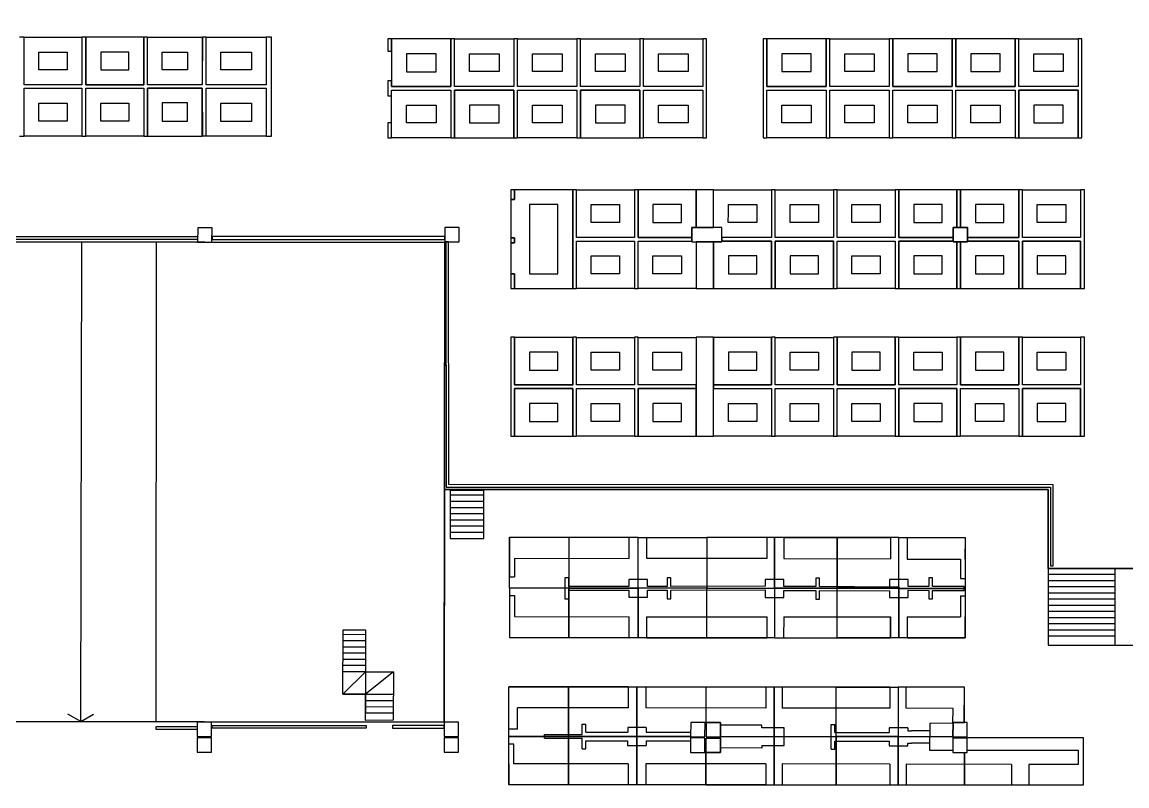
# Model space of a CAD drawing. Header units: millimetres. Extents: x 4722 to 16657, y -6012 to 3767.
# Drawn here: x 9943 to 14414, y -2349 to 741 of the extents above; entities that cross this region are included whole.
import ezdxf

# ---------------------------------------------------------------- set-up
doc = ezdxf.new("R2010")
doc.units = ezdxf.units.MM
for name, color, linetype in [('0_VOID', 7, 'Continuous'), ('Chair', 4, 'Continuous'), ('Entrance', 2, 'Continuous'), ('Floor', 3, 'Continuous'), ('Furniture', 2, 'Continuous'), ('Offices', 1, 'Continuous'), ('Railings', 2, 'Continuous'), ('Stairs', 2, 'Continuous'), ('Walls', 6, 'Continuous')]:
    doc.layers.add(name, color=color, linetype=linetype)

msp = doc.modelspace()

# ---------------------------------------------------------------- linework, layer by layer
at = {"layer": '0_VOID'}
msp.add_lwpolyline([(11654.1, -151), (9711.5, -147.9), (9709.1, -2088.4), (11651.1, -2091.4)], close=True, dxfattribs=at)
at = {"layer": 'Chair', "linetype": 'ByBlock'}
for p, q in [((11915.7, -1343.2), (12400.5, -1343.5)), ((11915.7, -1343.2), (11915.7, -1428.2)), ((12400.4, -1428.5), (12400.5, -1343.5)), ((12470.5, -1343), (12470.4, -1428)), ((12470.5, -1343), (12958.5, -1343.9)), ((12958.4, -1427.2), (12958.5, -1343.9)), ((13025.5, -1344), (13025.4, -1429)), ((13025.5, -1344), (13457.5, -1344.3)), ((13457.5, -1344.3), (13457.4, -1430.9)), ((13525.5, -1344.3), (13525.4, -1431)), ((13525.5, -1344.3), (13760.5, -1344.5)), ((13760.4, -1431.2), (13760.5, -1346.2)), ((11915.7, -1428.2), (11915.6, -1503.2)), ((11935.7, -1428.2), (11935.6, -1503.2)), ((11935.7, -1428.2), (12400.4, -1428.5)), ((12470.4, -1428), (12958.4, -1427.2)), ((13025.4, -1429), (13457.4, -1430.9)), ((13525.4, -1431), (13740.4, -1431.1)), ((13740.4, -1431.1), (13740.3, -1510.4)), ((13760.4, -1431.2), (13760.3, -1510.4)), ((11915.6, -1503.2), (11935.6, -1503.2)), ((13740.3, -1510.4), (13760.3, -1510.4)), ((11915.6, -1579.1), (11915.5, -1664.1)), ((11915.6, -1579.1), (11935.6, -1579.1)), ((11935.6, -1579.1), (11935.5, -1664.1)), ((13740.3, -1580.4), (13740.2, -1665.4)), ((13740.3, -1580.4), (13760.3, -1580.4)), ((13760.3, -1580.4), (13760.2, -1665.4)), ((11915.5, -1664.1), (11915.4, -1749.1)), ((11935.5, -1664.1), (12400.3, -1664.4)), ((12400.2, -1749.4), (12400.3, -1664.4)), ((12470.3, -1664.5), (12470.2, -1749.5)), ((12470.3, -1664.5), (12958.3, -1664.8)), ((12958.2, -1749.8), (12958.3, -1664.8)), ((13025.3, -1664.9), (13025.2, -1749.9)), ((13025.3, -1664.9), (13457.3, -1665.2)), ((13457.3, -1665.2), (13457.2, -1750.2)), ((13457.2, -1750.2), (13457.3, -1665.2)), ((13525.3, -1665.2), (13525.2, -1750.2)), ((13525.3, -1665.2), (13740.2, -1665.4)), ((13760.2, -1750.4), (13760.2, -1665.4)), ((11915.4, -1749.1), (12400.2, -1749.4)), ((12470.2, -1749.5), (12958.2, -1749.8)), ((13025.2, -1749.9), (13457.2, -1750.2)), ((13525.2, -1750.2), (13760.2, -1750.4)), ((11913.2, -2119.5), (11913.4, -1948.3)), ((12396.4, -1948.6), (11913.4, -1948.3)), ((12396.4, -1948.6), (12396.3, -2033.6)), ((12467.4, -1948.7), (12467.3, -2033.7)), ((12953.4, -1949), (12467.4, -1948.7)), ((12953.4, -1949), (12953.3, -2034)), ((13019.4, -1949.1), (13019.3, -2034.1)), ((13455.4, -1949.4), (13019.4, -1949.1)), ((13455.4, -1949.4), (13455.3, -2034.4)), ((13521.3, -2034.4), (13521.4, -1949.4)), ((13756.4, -1949.6), (13521.4, -1949.4)), ((13756.1, -2092.9), (13756.4, -1949.6)), ((11948.2, -2119.5), (11948.3, -2033.3)), ((12396.3, -2033.6), (11948.3, -2033.3)), ((12953.3, -2034), (12467.3, -2033.7)), ((13455.3, -2034.4), (13019.3, -2034.1)), ((13710.6, -2035.9), (13521.3, -2034.4)), ((13710.5, -2095.8), (13710.6, -2035.9)), ((12210, -2141.1), (12210, -2098.6)), ((12210, -2098.6), (12225, -2098.6)), ((12225, -2131.1), (12225, -2098.6)), ((13217.3, -2200), (13217.5, -2100)), ((13217.5, -2100), (13232.5, -2100.1)), ((13232.4, -2132.6), (13232.5, -2100.1)), ((13617.3, -2205.7), (13617.6, -2095.7)), ((13710.5, -2095.8), (13617.6, -2095.7)), ((11948.2, -2119.5), (11913.2, -2119.5)), ((12057.4, -2155.9), (12057.4, -2140.9)), ((12057.4, -2140.9), (12210, -2141.1)), ((12210, -2141.1), (12210, -2141.1)), ((12225, -2131.1), (12394, -2131.4)), ((12394, -2112.9), (12394, -2131.4)), ((12469, -2113), (12394, -2112.9)), ((12469, -2131.5), (12648.9, -2131.7)), ((12937.5, -2103.7), (12769.9, -2103.4)), ((12937.5, -2113.7), (12937.5, -2103.7)), ((13027.5, -2113.8), (12937.5, -2113.7)), ((13027.4, -2185.8), (13027.5, -2113.8)), ((13217.4, -2142.5), (13217.4, -2142.5)), ((13232.4, -2132.6), (13452.5, -2132.9)), ((13527.5, -2125.6), (13527.5, -2125.5)), ((13527.5, -2125.6), (13542.5, -2125.6)), ((13617.5, -2125.7), (13542.5, -2125.5)), ((11913, -2259.5), (11913.1, -2179.5)), ((11933.1, -2179.5), (11913.1, -2179.5)), ((11933, -2259.5), (11933.1, -2179.5)), ((12057.4, -2155.9), (12209.9, -2156.1)), ((12209.9, -2198.6), (12209.9, -2156.1)), ((12209.9, -2156.1), (12210, -2156.1)), ((12224.9, -2198.6), (12224.9, -2166.1)), ((12224.9, -2166.1), (12393.9, -2166.4)), ((12393.9, -2166.4), (12393.9, -2184.9)), ((12393.9, -2184.9), (12468.9, -2185)), ((12468.9, -2166.5), (12648.8, -2166.7)), ((12937.4, -2185.7), (12937.3, -2195.7)), ((12937.4, -2185.7), (13027.4, -2185.8)), ((13217.4, -2157.5), (13217.4, -2157.5)), ((13232.3, -2200.1), (13232.4, -2167.6)), ((13232.4, -2167.6), (13452.4, -2167.9)), ((13527.4, -2175.5), (13542.4, -2175.5)), ((13617.4, -2175.7), (13542.4, -2175.5)), ((13768.4, -2152.1), (14237.4, -2152.8)), ((14237.4, -2152.8), (14237.1, -2346.3)), ((12209.9, -2198.6), (12224.9, -2198.6)), ((12937.3, -2195.7), (12769.7, -2195.4)), ((13217.3, -2200), (13232.3, -2200.1)), ((13710.4, -2205.8), (13617.3, -2205.7)), ((13768.4, -2204.1), (14217.3, -2204.8)), ((14217.3, -2204.8), (14217.3, -2262.8)), ((11913, -2259.5), (11912.9, -2344.5)), ((12396.2, -2259.8), (11933, -2259.5)), ((12396.2, -2259.8), (12396.1, -2344.8)), ((12467.2, -2259.9), (12467.1, -2344.9)), ((12953.2, -2260.2), (12467.2, -2259.9)), ((12953.2, -2260.2), (12953.1, -2345.2)), ((13019.2, -2260.3), (13019.1, -2345.3)), ((13455.2, -2260.6), (13019.2, -2260.3)), ((13455.2, -2260.6), (13455.1, -2345.6)), ((13521.2, -2260.6), (13521.1, -2345.6)), ((13947.3, -2262.4), (13521.2, -2260.6)), ((13947.3, -2262.4), (13947.1, -2345.9)), ((14017.3, -2262.5), (14017.1, -2346)), ((14217.3, -2262.8), (14017.3, -2262.5)), ((12396.1, -2344.8), (11912.9, -2344.5)), ((12953.1, -2345.2), (12467.1, -2344.9)), ((13455.1, -2345.6), (13019.1, -2345.3)), ((13947.1, -2345.9), (13521.1, -2345.6)), ((14237.1, -2346.3), (14017.1, -2346))]:
    msp.add_line(p, q, dxfattribs=at)
for points in [[(12473.7, -1541.9), (12473.7, -1513.4), (12398.7, -1513.4), (12398.7, -1541.9), (12155.3, -1541.7), (12155.3, -1506.7), (12140.3, -1506.7), (12140.3, -1556.7), (12140.3, -1591.7), (12155.3, -1591.7), (12155.3, -1556.7), (12398.7, -1556.9), (12398.6, -1585.4), (12473.6, -1585.4), (12473.7, -1556.9)], [(12473.7, -1556.9), (12553.7, -1557), (12553.7, -1592), (12568.7, -1592), (12568.7, -1557), (12950.3, -1555.6), (12950.3, -1586.3), (13025.3, -1586.3), (13025.3, -1557.8), (13155.3, -1557.9), (13155.3, -1592.9), (13170.3, -1592.9), (13170.3, -1557.9), (13454, -1559.8), (13454, -1586.1), (13529, -1586.2), (13529, -1557.7), (13612.6, -1557.8), (13612.6, -1592.8), (13627.6, -1592.8), (13627.6, -1557.8), (13755.3, -1557.9), (13755.3, -1542.9), (13627.6, -1542.8), (13627.7, -1507.8), (13612.7, -1507.8), (13612.6, -1542.8), (13529.1, -1542.7), (13529.1, -1514.2), (13454.1, -1514.1), (13454.1, -1544.8), (13170.3, -1542.9), (13170.3, -1507.9), (13155.3, -1507.9), (13155.3, -1542.9), (13025.3, -1542.8), (13025.3, -1514.3), (12950.3, -1514.3), (12950.3, -1540.6), (12568.7, -1542), (12568.7, -1507), (12553.7, -1507), (12553.7, -1542), (12473.7, -1541.9)], [(12469, -2113), (12469, -2131.5)], [(13527.5, -2114.5), (13452.5, -2114.4), (13452.5, -2132.9)], [(13527.5, -2114.5), (13527.5, -2125.5)], [(12468.9, -2166.5), (12468.9, -2185.8)], [(13452.4, -2167.9), (13452.4, -2186.4), (13527.4, -2186.5), (13527.4, -2175.5)]]:
    msp.add_lwpolyline(points, dxfattribs=at)
at = {"layer": 'Entrance'}
msp.add_lwpolyline([(10487.8, -149.1), (9877.8, -148.2), (9875.3, -2088.6), (10485.4, -2089.4)], close=True, dxfattribs=at)
msp.add_lwpolyline([(10183.1, -148.7), (10180.3, -2089)], dxfattribs=at)
at = {"layer": 'Floor'}
for points in [[(15578.1, 3758.6), (5808.2, 3758.2), (5800.3, -1151.4), (9710.3, -1149.9), (9711.5, -147.9), (11654.1, -151), (11652.5, -1149.7), (14095.6, -1149.4), (14095.6, -1468.8), (14704.3, -1468.8), (14705.2, -1097.9), (15569.3, -1098.1)], [(15569.3, -1098.1), (14705.2, -1097.9), (14704.3, -1468.8), (14095.6, -1468.8), (14095.6, -1149.4), (11652.5, -1149.7), (11651.1, -2091.4), (9709.1, -2088.4), (9710.3, -1149.9), (5800.3, -1151.4), (5792.9, -5991.8), (9704.4, -5999.8), (15560.5, -6011.8)]]:
    msp.add_lwpolyline(points, close=True, dxfattribs=at)
at = {"layer": 'Furniture', "elevation": 0}
for points in [[(9951.5, 679.8), (10185.5, 679.8), (10185.5, 487.5), (9951.5, 487.5)], [(10435.5, 679.6), (10201.5, 679.6), (10201.5, 487.5), (10435.5, 487.5)], [(10450.5, 679.6), (10672.7, 679.6), (10672.7, 487.4), (10450.5, 487.4)], [(10687.8, 679.5), (10931.5, 679.5), (10931.5, 487.4), (10687.8, 487.4)], [(11438.7, 480.5), (11678.6, 480.5), (11678.6, 673), (11438.7, 673)], [(11693.6, 673), (11933.5, 673), (11933.5, 480.6), (11693.6, 480.6)], [(12188.4, 480.6), (11948.5, 480.6), (11948.5, 673.1), (12188.4, 673.1)], [(12203.4, 673.1), (12443.4, 673.1), (12443.4, 480.6), (12203.4, 480.6)], [(12458.3, 673.1), (12698.3, 673.1), (12698.3, 480.6), (12458.3, 480.6)], [(12957.2, 480.6), (13197.2, 480.6), (13197.2, 673.1), (12957.2, 673.1)], [(13212.2, 673.1), (13452.1, 673.1), (13452.1, 480.6), (13212.2, 480.6)], [(13707, 673.1), (13467.1, 673.1), (13467.1, 480.6), (13707, 480.6)], [(13962, 673.1), (13722.1, 673.1), (13722.1, 480.6), (13962, 480.6)], [(13977, 673.1), (14216.9, 673.1), (14216.9, 480.6), (13977, 480.6)], [(10011.5, 619.8), (10125.5, 619.8), (10125.5, 547.5), (10011.5, 547.5)], [(10375.5, 619.6), (10261.5, 619.6), (10261.5, 547.5), (10375.5, 547.5)], [(10510.5, 619.6), (10612.7, 619.6), (10612.7, 547.4), (10510.5, 547.4)], [(10747.8, 619.5), (10871.5, 619.5), (10871.5, 547.4), (10747.8, 547.4)], [(11498.7, 540.5), (11618.6, 540.5), (11618.6, 613), (11498.7, 613)], [(11753.6, 613), (11873.5, 613), (11873.5, 540.6), (11753.6, 540.6)], [(12128.4, 540.6), (12008.5, 540.6), (12008.5, 613.1), (12128.4, 613.1)], [(12263.4, 613.1), (12383.4, 613.1), (12383.4, 540.6), (12263.4, 540.6)], [(12518.3, 613.1), (12638.3, 613.1), (12638.3, 540.6), (12518.3, 540.6)], [(13017.2, 540.6), (13137.2, 540.6), (13137.2, 613.1), (13017.2, 613.1)], [(13272.2, 613.1), (13392.1, 613.1), (13392.1, 540.6), (13272.2, 540.6)], [(13647, 613.1), (13527.1, 613.1), (13527.1, 540.6), (13647, 540.6)], [(13902, 613.1), (13782.1, 613.1), (13782.1, 540.6), (13902, 540.6)], [(14037, 613.1), (14156.9, 613.1), (14156.9, 540.6), (14037, 540.6)], [(9951.5, 473.7), (10185.5, 473.7), (10185.5, 279.7), (9951.5, 279.7)], [(10201.5, 473.7), (10435.5, 473.7), (10435.5, 279.6), (10201.5, 279.6)], [(10450.5, 279.6), (10672.7, 279.6), (10672.7, 473.8), (10450.5, 473.8)], [(10687.7, 473.7), (10931.5, 473.7), (10931.5, 279.3), (10687.7, 279.3)], [(11438.7, 465.5), (11678.6, 465.5), (11678.6, 273), (11438.7, 273)], [(11693.6, 273), (11933.5, 273), (11933.5, 465.6), (11693.6, 465.6)], [(11948.5, 465.6), (12188.4, 465.6), (12188.4, 273.1), (11948.5, 273.1)], [(12203.4, 273.1), (12443.4, 273.1), (12443.4, 465.6), (12203.4, 465.6)], [(12458.4, 465.6), (12698.3, 465.6), (12698.3, 273.1), (12458.4, 273.1)], [(13197.2, 273.1), (12957.2, 273.1), (12957.2, 465.6), (13197.2, 465.6)], [(13212.2, 465.6), (13452.1, 465.6), (13452.1, 273.1), (13212.2, 273.1)], [(13467.1, 465.6), (13707.1, 465.6), (13707.1, 273.1), (13467.1, 273.1)], [(13962, 273.1), (13722.1, 273.1), (13722.1, 465.6), (13962, 465.6)], [(14216.9, 465.6), (13977, 465.6), (13977, 273.1), (14216.9, 273.1)], [(10011.5, 413.7), (10125.5, 413.7), (10125.5, 339.7), (10011.5, 339.7)], [(10261.5, 413.7), (10375.5, 413.7), (10375.5, 339.6), (10261.5, 339.6)], [(10510.5, 339.6), (10612.7, 339.6), (10612.7, 413.8), (10510.5, 413.8)], [(10747.7, 413.7), (10871.5, 413.7), (10871.5, 339.3), (10747.7, 339.3)], [(11498.7, 405.5), (11618.6, 405.5), (11618.6, 333), (11498.7, 333)], [(11753.6, 333), (11873.5, 333), (11873.5, 405.6), (11753.6, 405.6)], [(12008.5, 405.6), (12128.4, 405.6), (12128.4, 333.1), (12008.5, 333.1)], [(12263.4, 333.1), (12383.4, 333.1), (12383.4, 405.6), (12263.4, 405.6)], [(12518.4, 405.6), (12638.3, 405.6), (12638.3, 333.1), (12518.4, 333.1)], [(13137.2, 333.1), (13017.2, 333.1), (13017.2, 405.6), (13137.2, 405.6)], [(13272.2, 405.6), (13392.1, 405.6), (13392.1, 333.1), (13272.2, 333.1)], [(13527.1, 405.6), (13647.1, 405.6), (13647.1, 333.1), (13527.1, 333.1)], [(13902, 333.1), (13782.1, 333.1), (13782.1, 405.6), (13902, 405.6)], [(14156.9, 405.6), (14037, 405.6), (14037, 333.1), (14156.9, 333.1)], [(12421.4, -129.8), (12186.4, -129.8), (12186.4, 62.7), (12421.4, 62.7)], [(12436.4, -129.8), (12654.2, -129.7), (12654.3, -89.6), (12671.4, -89.6), (12671.4, 62.7), (12436.4, 62.7)], [(12741.4, 62.7), (12976.4, 62.7), (12976.4, -129.8), (12775.2, -129.8), (12775.3, -89.7), (12741.4, -89.6)], [(12991.4, 62.7), (13226.4, 62.7), (13226.4, -129.8), (12991.4, -129.8)], [(13476.4, -129.7), (13241.4, -129.7), (13241.4, 62.7), (13476.4, 62.7)], [(13991.4, 62.8), (14227, 62.8), (14227, -129.7), (13991.4, -129.7)], [(12361.4, -69.8), (12246.4, -69.8), (12246.4, 2.7), (12361.4, 2.7)], [(12496.4, -69.8), (12594.3, -69.7), (12611.4, -69.7), (12611.4, -29.6), (12611.4, 2.7), (12496.4, 2.7)], [(12801.4, 2.7), (12916.4, 2.7), (12916.4, -69.8), (12835.3, -69.8), (12801.3, -69.8), (12801.4, -29.8)], [(13051.4, 2.7), (13166.4, 2.7), (13166.4, -69.8), (13051.4, -69.8)], [(13416.4, -69.7), (13301.4, -69.7), (13301.4, 2.7), (13416.4, 2.7)], [(14051.4, 2.8), (14167, 2.8), (14167, -69.7), (14051.4, -69.7)], [(12186.4, -144.8), (12421.4, -144.8), (12421.4, -337.3), (12186.4, -337.3)], [(12436.4, -144.8), (12654.1, -145), (12654.1, -147.6), (12671.4, -147.6), (12671.4, -337.3), (12436.4, -337.3)], [(12741.4, -337.3), (12976.4, -337.3), (12976.4, -144.8), (12775.1, -144.5), (12775.1, -147.6), (12741.4, -147.6)], [(13226.4, -144.8), (12991.4, -144.8), (12991.4, -337.3), (13226.4, -337.3)], [(13241.4, -144.8), (13476.4, -144.8), (13476.4, -337.2), (13241.4, -337.2)], [(13976.4, -144.7), (13769.7, -144.7), (13769.7, -147.4), (13741.4, -147.4), (13741.4, -337.2), (13976.4, -337.2)], [(14227, -144.7), (13991.4, -144.7), (13991.4, -337.2), (14227, -337.2)], [(12246.4, -204.8), (12361.4, -204.8), (12361.4, -277.3), (12246.4, -277.3)], [(12496.4, -204.9), (12594, -205), (12611.4, -205), (12611.4, -207.6), (12611.4, -277.3), (12496.4, -277.3)], [(12801.4, -277.3), (12916.4, -277.3), (12916.4, -204.7), (12835, -204.6), (12801.4, -204.6), (12801.4, -207.6)], [(13166.4, -204.8), (13051.4, -204.8), (13051.4, -277.3), (13166.4, -277.3)], [(13301.4, -204.8), (13416.4, -204.8), (13416.4, -277.2), (13301.4, -277.2)], [(13916.4, -204.7), (13829.7, -204.7), (13801.4, -204.7), (13801.4, -207.4), (13801.4, -277.2), (13916.4, -277.2)], [(14167, -204.7), (14051.4, -204.7), (14051.4, -277.2), (14167, -277.2)], [(11936.4, -726.8), (12171.4, -726.8), (12171.4, -534.3), (11936.4, -534.3)], [(12186.4, -534.3), (12421.4, -534.3), (12421.4, -726.8), (12186.4, -726.8)], [(12436.4, -534.3), (12671.4, -534.3), (12671.4, -726.8), (12436.4, -726.8)], [(12741.4, -726.8), (12976.4, -726.8), (12976.4, -534.3), (12741.4, -534.3)], [(12991.4, -534.3), (13226.4, -534.3), (13226.4, -726.8), (12991.4, -726.8)], [(13241.4, -726.8), (13476.4, -726.8), (13476.4, -534.2), (13241.4, -534.2)], [(13491.4, -534.2), (13726.4, -534.2), (13726.4, -726.7), (13491.4, -726.7)], [(13741.4, -726.7), (13976.4, -726.7), (13976.4, -534.2), (13741.4, -534.2)], [(13991.4, -534.2), (14227, -534.2), (14227, -726.7), (13991.4, -726.7)], [(11996.4, -666.8), (12111.4, -666.8), (12111.4, -594.3), (11996.4, -594.3)], [(12246.4, -594.3), (12361.4, -594.3), (12361.4, -666.8), (12246.4, -666.8)], [(12496.4, -594.3), (12611.4, -594.3), (12611.4, -666.8), (12496.4, -666.8)], [(12801.4, -666.8), (12916.4, -666.8), (12916.4, -594.3), (12801.4, -594.3)], [(13051.4, -594.3), (13166.4, -594.3), (13166.4, -666.8), (13051.4, -666.8)], [(13301.4, -666.8), (13416.4, -666.8), (13416.4, -594.2), (13301.4, -594.2)], [(13551.4, -594.2), (13666.4, -594.2), (13666.4, -666.7), (13551.4, -666.7)], [(13801.4, -666.7), (13916.4, -666.7), (13916.4, -594.2), (13801.4, -594.2)], [(14051.4, -594.2), (14167, -594.2), (14167, -666.7), (14051.4, -666.7)], [(12171.4, -741.8), (11936.4, -741.8), (11936.4, -934.3), (12171.4, -934.3)], [(12421.4, -934.3), (12186.4, -934.3), (12186.4, -741.8), (12421.4, -741.8)], [(12671.4, -741.8), (12436.4, -741.8), (12436.4, -934.3), (12671.4, -934.3)], [(12741.4, -741.8), (12976.4, -741.8), (12976.4, -934.3), (12741.4, -934.3)], [(12991.4, -741.8), (13226.4, -741.8), (13226.4, -934.3), (12991.4, -934.3)], [(13241.4, -741.8), (13476.4, -741.8), (13476.4, -934.2), (13241.4, -934.2)], [(13726.4, -741.7), (13491.4, -741.7), (13491.4, -934.2), (13726.4, -934.2)], [(13976.4, -934.2), (13741.4, -934.2), (13741.4, -741.7), (13976.4, -741.7)], [(14227, -741.7), (13991.4, -741.7), (13991.4, -934.2), (14227, -934.2)], [(12111.4, -801.8), (11996.4, -801.8), (11996.4, -874.3), (12111.4, -874.3)], [(12361.4, -874.3), (12246.4, -874.3), (12246.4, -801.8), (12361.4, -801.8)], [(12611.4, -801.8), (12496.4, -801.8), (12496.4, -874.3), (12611.4, -874.3)], [(12801.4, -801.8), (12916.4, -801.8), (12916.4, -874.3), (12801.4, -874.3)], [(13051.4, -801.8), (13166.4, -801.8), (13166.4, -874.3), (13051.4, -874.3)], [(13301.4, -801.8), (13416.4, -801.8), (13416.4, -874.2), (13301.4, -874.2)], [(13666.4, -801.7), (13551.4, -801.7), (13551.4, -874.2), (13666.4, -874.2)], [(13916.4, -874.2), (13801.4, -874.2), (13801.4, -801.7), (13916.4, -801.7)], [(14167, -801.7), (14051.4, -801.7), (14051.4, -874.2), (14167, -874.2)]]:
    msp.add_lwpolyline(points, close=True, dxfattribs=at)
at = {"layer": 'Furniture'}
for points in [[(11936.4, 62.8), (11936.4, 22.8), (11921.4, 22.8), (11921.4, -132.2), (11936.4, -132.2), (11936.4, -152.2), (11921.4, -152.2), (11921.4, -277.2), (11936.4, -277.2), (11936.4, -337.2), (12171.4, -337.3), (12171.4, 62.8)], [(13711.7, -89.4), (13726.4, -89.4), (13726.4, 62.8), (13491.4, 62.8), (13491.4, -129.7), (13711.7, -129.7)], [(13741.4, 62.8), (13741.4, -89.4), (13769.7, -89.4), (13769.7, -129.7), (13976.4, -129.7), (13976.4, 62.8)], [(11996.4, 2.8), (11996.4, -37.2), (11996.4, -72.2), (11996.4, -212.2), (11996.4, -217.2), (11996.4, -277.3), (12111.4, -277.3), (12111.4, 2.8)], [(13666.4, -69.7), (13666.4, -29.4), (13666.4, 2.8), (13551.4, 2.8), (13551.4, -69.7), (13651.7, -69.7)], [(13801.4, 2.8), (13801.4, -29.4), (13801.4, -69.7), (13829.7, -69.7), (13916.4, -69.7), (13916.4, 2.8)], [(13711.7, -147.4), (13711.7, -144.7), (13491.4, -144.7), (13491.4, -337.2), (13726.4, -337.2), (13726.4, -147.4)], [(13666.4, -204.7), (13651.7, -204.7), (13551.4, -204.7), (13551.4, -277.2), (13666.4, -277.2), (13666.4, -207.4)]]:
    msp.add_lwpolyline(points, close=True, dxfattribs=at)
at = {"layer": 'Offices', "elevation": 0}
for points in [[(9951.5, 679.8), (10185.5, 679.8), (10185.5, 487.5), (9951.5, 487.5)], [(10435.5, 679.6), (10201.5, 679.6), (10201.5, 487.5), (10435.5, 487.5)], [(10450.5, 679.6), (10672.7, 679.6), (10672.7, 487.4), (10450.5, 487.4)], [(10687.8, 679.5), (10931.5, 679.5), (10931.5, 487.4), (10687.8, 487.4)], [(11438.7, 480.5), (11678.6, 480.5), (11678.6, 673), (11438.7, 673)], [(11693.6, 673), (11933.5, 673), (11933.5, 480.6), (11693.6, 480.6)], [(12188.4, 480.6), (11948.5, 480.6), (11948.5, 673.1), (12188.4, 673.1)], [(12203.4, 673.1), (12443.4, 673.1), (12443.4, 480.6), (12203.4, 480.6)], [(12458.3, 673.1), (12698.3, 673.1), (12698.3, 480.6), (12458.3, 480.6)], [(12957.2, 480.6), (13197.2, 480.6), (13197.2, 673.1), (12957.2, 673.1)], [(13212.2, 673.1), (13452.1, 673.1), (13452.1, 480.6), (13212.2, 480.6)], [(13707, 673.1), (13467.1, 673.1), (13467.1, 480.6), (13707, 480.6)], [(13962, 673.1), (13722.1, 673.1), (13722.1, 480.6), (13962, 480.6)], [(13977, 673.1), (14216.9, 673.1), (14216.9, 480.6), (13977, 480.6)], [(9951.5, 473.7), (10185.5, 473.7), (10185.5, 279.7), (9951.5, 279.7)], [(10201.5, 473.7), (10435.5, 473.7), (10435.5, 279.6), (10201.5, 279.6)], [(10450.5, 279.6), (10672.7, 279.6), (10672.7, 473.8), (10450.5, 473.8)], [(10687.7, 473.7), (10931.5, 473.7), (10931.5, 279.3), (10687.7, 279.3)], [(11438.7, 465.5), (11678.6, 465.5), (11678.6, 273), (11438.7, 273)], [(11693.6, 273), (11933.5, 273), (11933.5, 465.6), (11693.6, 465.6)], [(11948.5, 465.6), (12188.4, 465.6), (12188.4, 273.1), (11948.5, 273.1)], [(12203.4, 273.1), (12443.4, 273.1), (12443.4, 465.6), (12203.4, 465.6)], [(12458.4, 465.6), (12698.3, 465.6), (12698.3, 273.1), (12458.4, 273.1)], [(13197.2, 273.1), (12957.2, 273.1), (12957.2, 465.6), (13197.2, 465.6)], [(13212.2, 465.6), (13452.1, 465.6), (13452.1, 273.1), (13212.2, 273.1)], [(13467.1, 465.6), (13707.1, 465.6), (13707.1, 273.1), (13467.1, 273.1)], [(13962, 273.1), (13722.1, 273.1), (13722.1, 465.6), (13962, 465.6)], [(14216.9, 465.6), (13977, 465.6), (13977, 273.1), (14216.9, 273.1)], [(12421.4, -129.8), (12186.4, -129.8), (12186.4, 62.7), (12421.4, 62.7)], [(12436.4, -129.8), (12654.2, -129.7), (12654.3, -89.6), (12671.4, -89.6), (12671.4, 62.7), (12436.4, 62.7)], [(12741.4, 62.7), (12976.4, 62.7), (12976.4, -129.8), (12775.2, -129.8), (12775.3, -89.7), (12741.4, -89.6)], [(12991.4, 62.7), (13226.4, 62.7), (13226.4, -129.8), (12991.4, -129.8)], [(13476.4, -129.7), (13241.4, -129.7), (13241.4, 62.7), (13476.4, 62.7)], [(13991.4, 62.8), (14227, 62.8), (14227, -129.7), (13991.4, -129.7)], [(12186.4, -144.8), (12421.4, -144.8), (12421.4, -337.3), (12186.4, -337.3)], [(12436.4, -144.8), (12654.1, -145), (12654.1, -147.6), (12671.4, -147.6), (12671.4, -337.3), (12436.4, -337.3)], [(12741.4, -337.3), (12976.4, -337.3), (12976.4, -144.8), (12775.1, -144.5), (12775.1, -147.6), (12741.4, -147.6)], [(13226.4, -144.8), (12991.4, -144.8), (12991.4, -337.3), (13226.4, -337.3)], [(13241.4, -144.8), (13476.4, -144.8), (13476.4, -337.2), (13241.4, -337.2)], [(13976.4, -144.7), (13769.7, -144.7), (13769.7, -147.4), (13741.4, -147.4), (13741.4, -337.2), (13976.4, -337.2)], [(14227, -144.7), (13991.4, -144.7), (13991.4, -337.2), (14227, -337.2)], [(11936.4, -726.8), (12171.4, -726.8), (12171.4, -534.3), (11936.4, -534.3)], [(12186.4, -534.3), (12421.4, -534.3), (12421.4, -726.8), (12186.4, -726.8)], [(12436.4, -534.3), (12671.4, -534.3), (12671.4, -726.8), (12436.4, -726.8)], [(12741.4, -726.8), (12976.4, -726.8), (12976.4, -534.3), (12741.4, -534.3)], [(12991.4, -534.3), (13226.4, -534.3), (13226.4, -726.8), (12991.4, -726.8)], [(13241.4, -726.8), (13476.4, -726.8), (13476.4, -534.2), (13241.4, -534.2)], [(13491.4, -534.2), (13726.4, -534.2), (13726.4, -726.7), (13491.4, -726.7)], [(13741.4, -726.7), (13976.4, -726.7), (13976.4, -534.2), (13741.4, -534.2)], [(13991.4, -534.2), (14227, -534.2), (14227, -726.7), (13991.4, -726.7)], [(12171.4, -741.8), (11936.4, -741.8), (11936.4, -934.3), (12171.4, -934.3)], [(12421.4, -934.3), (12186.4, -934.3), (12186.4, -741.8), (12421.4, -741.8)], [(12671.4, -741.8), (12436.4, -741.8), (12436.4, -934.3), (12671.4, -934.3)], [(12741.4, -741.8), (12976.4, -741.8), (12976.4, -934.3), (12741.4, -934.3)], [(12991.4, -741.8), (13226.4, -741.8), (13226.4, -934.3), (12991.4, -934.3)], [(13241.4, -741.8), (13476.4, -741.8), (13476.4, -934.2), (13241.4, -934.2)], [(13726.4, -741.7), (13491.4, -741.7), (13491.4, -934.2), (13726.4, -934.2)], [(13976.4, -934.2), (13741.4, -934.2), (13741.4, -741.7), (13976.4, -741.7)], [(14227, -741.7), (13991.4, -741.7), (13991.4, -934.2), (14227, -934.2)], [(12155.3, -1549.4), (11915.7, -1549.4), (11915.7, -1343.2), (12155.3, -1343.2)], [(12436.2, -1343.6), (12155.3, -1343.6), (12155.3, -1549.4), (12436.2, -1549.4)], [(12436.2, -1343.6), (12714.3, -1343.6), (12714.3, -1549.4), (12436.2, -1549.4)], [(12714.3, -1549.4), (12987.9, -1549.4), (12987.9, -1344), (12714.3, -1344)], [(13241.4, -1344.1), (12988, -1344.1), (12987.9, -1549.4), (13241.4, -1549.4)], [(13241.4, -1549.4), (13491.7, -1549.4), (13491.7, -1344.4), (13241.4, -1344.4)], [(13491.7, -1344.4), (13760.3, -1344.4), (13760.3, -1550.4), (13491.7, -1550.4)], [(11915.4, -1749.1), (12155.3, -1749.1), (12155.3, -1549.4), (11915.4, -1549.4)], [(12155.3, -1749.1), (12436.2, -1749.1), (12436.2, -1549.4), (12155.3, -1549.4)], [(12436.2, -1749.1), (12714.3, -1749.1), (12714.3, -1549.4), (12436.2, -1549.4)], [(12714.3, -1549.4), (12987.7, -1549.4), (12987.7, -1749.9), (12714.3, -1749.9)], [(12987.7, -1749.9), (13241.4, -1749.9), (13241.4, -1549.4), (12987.7, -1549.4)], [(13491.7, -1750.4), (13241.4, -1750.4), (13241.4, -1543.4), (13491.7, -1543.4)], [(13491.7, -1550.4), (13760.2, -1550.4), (13760.2, -1750.4), (13491.7, -1750.4)], [(12154.7, -2149), (11913.4, -2149), (11913.4, -1948.3), (12154.7, -1948.3)], [(12154.7, -1948.3), (12431.5, -1948.3), (12431.5, -2149), (12154.7, -2149)], [(12431.5, -1948.3), (12710, -1948.3), (12710, -2092.3), (12649, -2092.2), (12648.8, -2148.9), (12431.5, -2149.1)], [(12710, -2092.3), (12770, -2092.3), (12769.9, -2149.1), (12986.3, -2149.1), (12986.3, -1949.1), (12710, -1949.1)], [(12986.3, -2149.1), (13237.4, -2149.1), (13237.4, -1949.2), (12986.3, -1949.2)], [(13488.3, -2149.1), (13237.4, -2149.1), (13237.4, -1949.2), (13488.3, -1949.2)], [(13756.4, -1949.6), (13488.3, -1949.6), (13488.3, -2149.1), (13710.5, -2149.1), (13710.6, -2092.8), (13756.4, -2092.8)], [(11913.4, -2149), (12154.4, -2149), (12154.4, -2344.6), (11913.4, -2344.6)], [(12154.1, -2149), (12431.5, -2149), (12431.5, -2344.9), (12154.1, -2344.9)], [(12431.5, -2149.1), (12648.8, -2148.9), (12648.6, -2213.2), (12710.1, -2213.2), (12710, -2345), (12431.5, -2345)], [(12986.3, -2345.3), (12710, -2345.3), (12710.1, -2213.2), (12769.6, -2213.3), (12769.9, -2149.1), (12986.3, -2149.1)], [(12986.3, -2149), (13237.1, -2149), (13237.1, -2345.5), (12986.3, -2345.5)], [(13237.4, -2149.1), (13488.3, -2149.1), (13488.3, -2345.6), (13237.4, -2345.6)], [(13488.3, -2149.1), (13710.5, -2149.1), (13710.4, -2214), (13756.4, -2214), (13756.4, -2345.8), (13488.3, -2345.8)], [(14237.1, -2346.5), (13756.4, -2346.5), (13756.4, -2214), (13768.4, -2214), (13768.4, -2152.5), (14237.1, -2152.5)]]:
    msp.add_lwpolyline(points, close=True, dxfattribs=at)
at = {"layer": 'Offices'}
for points in [[(11936.4, 62.8), (11936.4, 22.8), (11921.4, 22.8), (11921.4, -132.2), (11936.4, -132.2), (11936.4, -152.2), (11921.4, -152.2), (11921.4, -277.2), (11936.4, -277.2), (11936.4, -337.2), (12171.4, -337.3), (12171.4, 62.8)], [(13711.7, -89.4), (13726.4, -89.4), (13726.4, 62.8), (13491.4, 62.8), (13491.4, -129.7), (13711.7, -129.7)], [(13741.4, 62.8), (13741.4, -89.4), (13769.7, -89.4), (13769.7, -129.7), (13976.4, -129.7), (13976.4, 62.8)], [(13711.7, -147.4), (13711.7, -144.7), (13491.4, -144.7), (13491.4, -337.2), (13726.4, -337.2), (13726.4, -147.4)]]:
    msp.add_lwpolyline(points, close=True, dxfattribs=at)
at = {"layer": 'Railings'}
for points in [[(10653.8, -126.7), (10653.8, -137.9), (9711.5, -137.9), (9711.5, -126.7)], [(10711.9, -126.7), (10711.9, -137.9), (11654.1, -137.9), (11654.1, -126.7)], [(14105.6, -1458.8), (14115.6, -1458.8), (14115.6, -1130.8), (11669.9, -1129.9), (11668.6, -147.9), (11658.6, -147.9), (11659.9, -1139.9), (14105.6, -1140.8)], [(10485.4, -2120.3), (10485.4, -2109), (10651.3, -2109.2), (10651.3, -2120.4)], [(10711.9, -2115.6), (10711.9, -2104.4), (11336.1, -2104.6), (11336.1, -2115.8)], [(11651.1, -2115.9), (11651.1, -2104.6), (11442.9, -2104.6), (11442.9, -2115.8)]]:
    msp.add_lwpolyline(points, close=True, dxfattribs=at)
at = {"layer": 'Stairs'}
for points in [[(11811.5, -1154.4), (11676.2, -1154.4), (11676.2, -1348.4), (11811.5, -1348.4)], [(14704.3, -1468.8), (14095.6, -1468.8), (14095.6, -1779.8), (14704.3, -1779.8)], [(11242, -1717.1), (11333, -1717.2), (11332.9, -1887.2), (11445.8, -1887.2), (11445.5, -2083.6), (11333.5, -2083.7), (11333.5, -2053.2), (11333.2, -1978.2), (11241.7, -1978.1)]]:
    msp.add_lwpolyline(points, close=True, dxfattribs=at)
for points in [[(11811.5, -1173.4), (11676.2, -1173.4)], [(11811.5, -1198.4), (11676.2, -1198.4)], [(11811.5, -1223.4), (11676.2, -1223.4)], [(11811.5, -1248.4), (11676.2, -1248.4)], [(11811.5, -1273.4), (11676.2, -1273.4)], [(11811.5, -1298.4), (11676.2, -1298.4)], [(11811.5, -1323.4), (11676.2, -1323.4)], [(14365.6, -1468.8), (14365.6, -1779.8)], [(14365.6, -1493.8), (14095.6, -1493.8)], [(14365.6, -1518.8), (14095.6, -1518.8)], [(14365.6, -1543.8), (14095.6, -1543.8)], [(14365.6, -1568.8), (14095.6, -1568.8)], [(14365.6, -1593.8), (14095.6, -1593.8)], [(14365.6, -1618.8), (14095.6, -1618.8)], [(14365.6, -1643.8), (14095.6, -1643.8)], [(14365.6, -1668.8), (14095.6, -1668.8)], [(14365.6, -1693.8), (14095.6, -1693.8)], [(11333.1, -1737.2), (11242, -1737)], [(14365.6, -1718.8), (14095.6, -1718.8)], [(11333, -1787.2), (11241.9, -1787)], [(11333.1, -1762.2), (11242, -1762)], [(14365.6, -1743.8), (14095.6, -1743.8)], [(11333, -1812.2), (11241.9, -1812)], [(11332.9, -1862.2), (11241.8, -1862)], [(11333, -1837.2), (11241.9, -1837)], [(11332.9, -1887.2), (11241.6, -1978.1)], [(11332.9, -1887.2), (11241.8, -1887)], [(11332.9, -1887.2), (11333.5, -2053.2)], [(11445.8, -1887.2), (11333.2, -1978.2)], [(11241.6, -1978.1), (11445.6, -1978.4)], [(11333.6, -2003.2), (11445.6, -2003.4)], [(11333.5, -2053.2), (11445.5, -2053.4)], [(11333.6, -2028.2), (11445.6, -2028.4)], [(10180.5, -2089), (10128.6, -2059)], [(10180.6, -2089), (10232.5, -2059)]]:
    msp.add_lwpolyline(points, dxfattribs=at)
at = {"layer": 'Walls'}
for points in [[(9933.5, 279.8), (9951.5, 279.9), (9951.5, 473.7), (10185.5, 473.8), (10185.5, 279.7), (10201.5, 279.7), (10201.5, 473.8), (10435.5, 473.8), (10435.5, 279.6), (10450.5, 279.6), (10450.5, 473.8), (10672.7, 473.9), (10672.8, 280.3), (10687.8, 280.3), (10687.7, 473.9), (10931.5, 473.9), (10931.5, 279.4), (10952.7, 279.4), (10952.7, 679.4), (10931.5, 679.4), (10931.5, 487.4), (10687.7, 487.5), (10687.8, 679.5), (10672.8, 679.5), (10672.7, 487.5), (10450.5, 487.5), (10450.5, 679.6), (10435.5, 679.6), (10435.5, 487.5), (10201.5, 487.6), (10201.5, 679.7), (10185.5, 679.7), (10185.5, 487.6), (9951.5, 487.6), (9951.5, 679.8), (9933.5, 679.9)], [(12769.8, -2155.2), (12769.6, -2213.2), (12711.6, -2213.2), (12711.8, -2155.2), (12769.8, -2155.3)]]:
    msp.add_lwpolyline(points, dxfattribs=at)
for points in [[(11438.7, 673.1), (11423.7, 673.1), (11423.7, 623.1), (11438.7, 623.1)], [(12713.3, 673.1), (12698.3, 673.1), (12698.3, 480.6), (12458.4, 480.6), (12458.3, 673.1), (12443.3, 673.1), (12443.4, 480.6), (12203.4, 480.6), (12203.4, 673.1), (12188.4, 673.1), (12188.4, 480.6), (11948.5, 480.6), (11948.5, 673.1), (11933.5, 673.1), (11933.5, 480.6), (11693.6, 480.6), (11693.6, 673.1), (11678.6, 673.1), (11678.6, 480.6), (11438.7, 480.6), (11438.7, 503.1), (11423.7, 503.1), (11423.7, 443.1), (11438.7, 443.1), (11438.7, 465.6), (11678.6, 465.6), (11678.6, 273.1), (11693.6, 273.1), (11693.6, 465.6), (11933.5, 465.6), (11933.5, 273.1), (11948.5, 273.1), (11948.5, 465.6), (12188.4, 465.6), (12188.4, 273.1), (12203.4, 273.1), (12203.4, 465.6), (12443.4, 465.6), (12443.4, 273.1), (12458.4, 273.1), (12458.4, 465.6), (12698.3, 465.6), (12698.3, 273.1), (12713.3, 273.1)], [(14231.9, 673.2), (14216.9, 673.2), (14216.9, 480.7), (13977, 480.7), (13977, 673.2), (13962, 673.2), (13962, 480.7), (13722.1, 480.7), (13722, 673.2), (13707, 673.2), (13707.1, 480.7), (13467.1, 480.7), (13467.1, 673.2), (13452.1, 673.2), (13452.1, 480.7), (13212.2, 480.7), (13212.2, 673.2), (13197.2, 673.2), (13197.2, 480.7), (12957.2, 480.6), (12957.2, 673.1), (12942.2, 673.1), (12942.2, 273.1), (12957.2, 273.1), (12957.2, 465.6), (13197.2, 465.7), (13197.2, 273.2), (13212.2, 273.2), (13212.2, 465.7), (13452.1, 465.7), (13452.1, 273.2), (13467.1, 273.2), (13467.1, 465.7), (13707.1, 465.7), (13707.1, 273.2), (13722.1, 273.2), (13722.1, 465.7), (13962, 465.7), (13962, 273.2), (13977, 273.2), (13977, 465.7), (14216.9, 465.7), (14216.9, 273.2), (14231.9, 273.2)], [(11438.7, 333.1), (11423.7, 333.1), (11423.7, 273.1), (11438.7, 273.1)], [(11936.4, 62.8), (11921.4, 62.8), (11921.4, 22.8), (11936.4, 22.8)], [(12654.2, -129.7), (12436.4, -129.7), (12436.4, 62.8), (12421.4, 62.8), (12421.4, -129.7), (12186.4, -129.7), (12186.4, 62.8), (12171.4, 62.8), (12171.4, -337.2), (12186.4, -337.2), (12186.4, -144.7), (12421.4, -144.7), (12421.4, -337.2), (12436.4, -337.2), (12436.4, -144.7), (12654.1, -144.7)], [(12741.4, 62.8), (12671.4, 62.8), (12671.4, -89.6), (12741.4, -89.6)], [(13711.7, -129.7), (13491.4, -129.7), (13491.4, 62.8), (13476.4, 62.8), (13476.4, -129.7), (13241.4, -129.7), (13241.4, 62.8), (13226.4, 62.8), (13226.4, -129.7), (12991.4, -129.7), (12991.4, 62.8), (12976.4, 62.8), (12976.4, -129.7), (12775.2, -129.7), (12775.1, -144.7), (12976.4, -144.7), (12976.4, -337.2), (12991.4, -337.2), (12991.4, -144.7), (13226.4, -144.7), (13226.4, -337.2), (13241.4, -337.2), (13241.4, -144.7), (13476.4, -144.7), (13476.4, -337.2), (13491.4, -337.2), (13491.4, -144.7), (13711.7, -144.7)], [(13741.4, 62.8), (13726.4, 62.8), (13726.4, -89.4), (13741.4, -89.4)], [(14242, 62.8), (14227, 62.8), (14227, -129.7), (13991.4, -129.7), (13991.4, 62.8), (13976.4, 62.8), (13976.4, -129.7), (13769.7, -129.7), (13769.7, -144.7), (13976.4, -144.7), (13976.4, -337.2), (13991.4, -337.2), (13991.4, -144.7), (14227, -144.7), (14227, -337.2), (14242, -337.2)], [(10711.9, -91.4), (10653.9, -91.5), (10653.8, -149.5), (10711.8, -149.4)], [(11712.2, -89.7), (11654.2, -89.7), (11654.1, -147.7), (11712.1, -147.7)], [(11936.4, -132.2), (11921.4, -132.2), (11921.4, -152.2), (11936.4, -152.2)], [(12775.3, -89.6), (12654.3, -89.6), (12654.1, -147.6), (12775.1, -147.6)], [(13769.7, -89.4), (13711.7, -89.4), (13711.7, -147.4), (13769.7, -147.4)], [(12741.4, -147.6), (12671.4, -147.6), (12671.4, -337.2), (12741.4, -337.2)], [(13741.4, -147.4), (13726.4, -147.4), (13726.4, -337.2), (13741.4, -337.2)], [(11936.4, -277.2), (11921.4, -277.2), (11921.4, -337.2), (11936.4, -337.2)], [(12671.4, -726.7), (12436.4, -726.7), (12436.4, -534.2), (12421.4, -534.2), (12421.4, -726.7), (12186.4, -726.7), (12186.4, -534.2), (12171.4, -534.2), (12171.4, -726.7), (11936.4, -726.7), (11936.4, -534.2), (11921.4, -534.2), (11921.4, -934.2), (11936.4, -934.2), (11936.4, -741.7), (12171.4, -741.7), (12171.4, -934.2), (12186.4, -934.2), (12186.4, -741.7), (12421.4, -741.7), (12421.4, -934.2), (12436.4, -934.2), (12436.4, -741.7), (12671.4, -741.7)], [(12741.4, -741.7), (12741.4, -534.2), (12671.4, -534.2), (12671.4, -934.2), (12741.4, -934.2)], [(14242, -534.2), (14227, -534.2), (14227, -726.7), (13991.4, -726.7), (13991.4, -534.2), (13976.4, -534.2), (13976.4, -726.7), (13741.4, -726.7), (13741.4, -534.2), (13726.4, -534.2), (13726.4, -726.7), (13491.4, -726.7), (13491.4, -534.2), (13476.4, -534.2), (13476.4, -726.7), (13241.4, -726.7), (13241.4, -534.2), (13226.4, -534.2), (13226.4, -726.7), (12991.4, -726.7), (12991.4, -534.2), (12976.4, -534.2), (12976.4, -726.7), (12741.4, -726.7), (12741.4, -741.7), (12976.4, -741.7), (12976.4, -934.2), (12991.4, -934.2), (12991.4, -741.7), (13226.4, -741.7), (13226.4, -934.2), (13241.4, -934.2), (13241.4, -741.7), (13476.4, -741.7), (13476.4, -934.2), (13491.4, -934.2), (13491.4, -741.7), (13726.4, -741.7), (13726.4, -934.2), (13741.4, -934.2), (13741.4, -741.7), (13976.4, -741.7), (13976.4, -934.2), (13991.4, -934.2), (13991.4, -741.7), (14227, -741.7), (14227, -934.2), (14242, -934.2)], [(10709.4, -2091.5), (10651.4, -2091.4), (10651.3, -2149.4), (10709.3, -2149.5)], [(11709.1, -2091.5), (11651.1, -2091.4), (11651.1, -2149.4), (11709.1, -2149.3)], [(12707, -2092.2), (12649, -2092.1), (12648.8, -2150.1), (12706.8, -2150.2)], [(12770, -2092.2), (12712, -2092.2), (12711.9, -2150.3), (12769.9, -2150.4)], [(13768.4, -2092.7), (13710.6, -2092.7), (13710.5, -2150.7), (13768.4, -2150.9)], [(10709.3, -2154.5), (10651.3, -2154.4), (10651.2, -2212.4), (10709.2, -2212.5)], [(11709, -2154.4), (11651, -2154.4), (11650.9, -2212.4), (11708.9, -2212.4)], [(12706.8, -2155.2), (12648.8, -2155.1), (12648.6, -2213.1), (12706.6, -2213.2)], [(13768.4, -2155.9), (13710.4, -2155.9), (13710.4, -2213.9), (13768.4, -2213.9)]]:
    msp.add_lwpolyline(points, close=True, dxfattribs=at)

doc.saveas('drawing.dxf')
